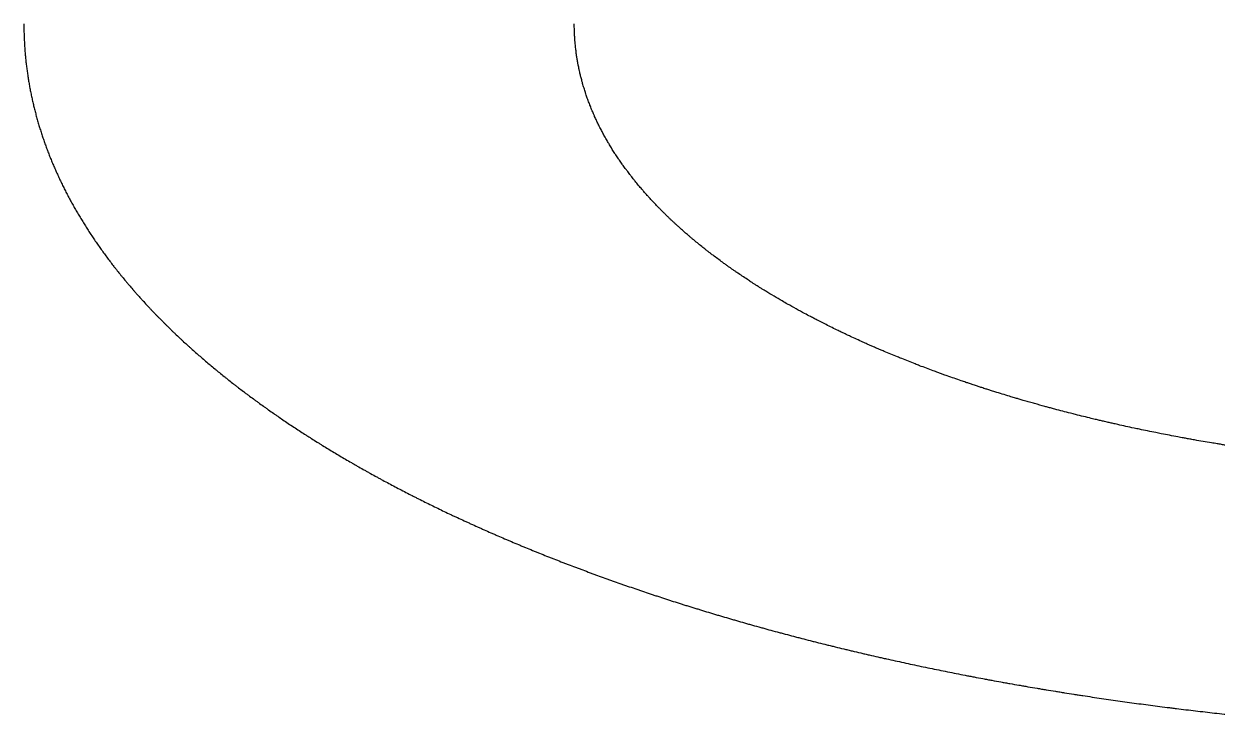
# Model space of a CAD drawing. Header units: millimetres. Extents: x 89860 to 502050, y -351975 to 882300.
# Drawn here: x 221344.095 to 221348.807, y 872217.905 to 872220.634 of the extents above; entities that cross this region are included whole.
import ezdxf

# ---------------------------------------------------------------- set-up
doc = ezdxf.new("R2010")
doc.units = ezdxf.units.MM
doc.header["$LTSCALE"] = 150
doc.layers.add('-----20 General Symbol', color=3, linetype='Continuous')
doc.layers.add('-----29 Cable Schedule', color=1, linetype='Continuous')

# ---------------------------------------------------------------- blocks, each defined once
blk = doc.blocks.new('A$C93139d4c')
at = {"layer": '-----20 General Symbol'}
for points, knots in [([(-30955.9046, -18779.366), (-30955.9046, -18779.3724), (-30955.9045, -18779.3787), (-30955.9043, -18779.3883), (-30955.9043, -18779.3914), (-30955.9042, -18779.3978), (-30955.9042, -18779.401), (-30955.9041, -18779.4041)], [0, 0, 0, 0, 0.5, 0.5, 0.75, 0.75, 1, 1, 1, 1]), ([(-30953.731, -18779.3901), (-30953.731, -18779.3882), (-30953.731, -18779.3862), (-30953.7311, -18779.3813), (-30953.7312, -18779.3783), (-30953.7312, -18779.3725), (-30953.7313, -18779.3695), (-30953.7313, -18779.3666)], [0, 0, 0, 0, 0.25, 0.25, 0.625, 0.625, 1, 1, 1, 1]), ([(-30953.73, -18779.4134), (-30953.7301, -18779.4115), (-30953.7302, -18779.4095), (-30953.7304, -18779.4047), (-30953.7305, -18779.4018), (-30953.7307, -18779.3959), (-30953.7309, -18779.393), (-30953.731, -18779.3901)], [0, 0, 0, 0, 0.25, 0.25, 0.625, 0.625, 1, 1, 1, 1]), ([(-30955.9041, -18779.4041), (-30955.9039, -18779.4104), (-30955.9036, -18779.4167), (-30955.9032, -18779.4262), (-30955.9031, -18779.4293), (-30955.9028, -18779.4356), (-30955.9027, -18779.4388), (-30955.9025, -18779.4419)], [0, 0, 0, 0, 0.5, 0.5, 0.75, 0.75, 1, 1, 1, 1]), ([(-30955.9025, -18779.4419), (-30955.9021, -18779.4483), (-30955.9017, -18779.4546), (-30955.901, -18779.4641), (-30955.9008, -18779.4673), (-30955.9004, -18779.4736), (-30955.9002, -18779.4768), (-30955.8999, -18779.48)], [0, 0, 0, 0, 0.5, 0.5, 0.75, 0.75, 1, 1, 1, 1]), ([(-30953.7284, -18779.4369), (-30953.7286, -18779.435), (-30953.7287, -18779.433), (-30953.729, -18779.4281), (-30953.7292, -18779.4252), (-30953.7296, -18779.4193), (-30953.7298, -18779.4163), (-30953.73, -18779.4134)], [0, 0, 0, 0, 0.25, 0.25, 0.625, 0.625, 1, 1, 1, 1]), ([(-30953.7262, -18779.4602), (-30953.7264, -18779.4582), (-30953.7266, -18779.4563), (-30953.727, -18779.4514), (-30953.7273, -18779.4485), (-30953.7279, -18779.4427), (-30953.7282, -18779.4398), (-30953.7284, -18779.4369)], [0, 0, 0, 0, 0.25, 0.25, 0.625, 0.625, 1, 1, 1, 1]), ([(-30955.8999, -18779.48), (-30955.8993, -18779.4862), (-30955.8987, -18779.4924), (-30955.8978, -18779.5018), (-30955.8975, -18779.5049), (-30955.8969, -18779.5112), (-30955.8966, -18779.5143), (-30955.8963, -18779.5174)], [0, 0, 0, 0, 0.5, 0.5, 0.75, 0.75, 1, 1, 1, 1]), ([(-30953.7233, -18779.4834), (-30953.7235, -18779.4815), (-30953.7238, -18779.4795), (-30953.7244, -18779.4747), (-30953.7247, -18779.4718), (-30953.7255, -18779.466), (-30953.7258, -18779.4631), (-30953.7262, -18779.4602)], [0, 0, 0, 0, 0.25, 0.25, 0.625, 0.625, 1, 1, 1, 1]), ([(-30953.7198, -18779.5063), (-30953.7201, -18779.5044), (-30953.7204, -18779.5025), (-30953.7211, -18779.4977), (-30953.7215, -18779.4949), (-30953.7224, -18779.4891), (-30953.7229, -18779.4863), (-30953.7233, -18779.4834)], [0, 0, 0, 0, 0.25, 0.25, 0.625, 0.625, 1, 1, 1, 1]), ([(-30955.8963, -18779.5174), (-30955.8955, -18779.5236), (-30955.8948, -18779.5299), (-30955.8936, -18779.5392), (-30955.8932, -18779.5423), (-30955.8924, -18779.5486), (-30955.892, -18779.5517), (-30955.8916, -18779.5548)], [0, 0, 0, 0, 0.5, 0.5, 0.75, 0.75, 1, 1, 1, 1]), ([(-30953.7157, -18779.5293), (-30953.716, -18779.5274), (-30953.7163, -18779.5254), (-30953.7172, -18779.5207), (-30953.7177, -18779.5178), (-30953.7188, -18779.5121), (-30953.7193, -18779.5092), (-30953.7198, -18779.5063)], [0, 0, 0, 0, 0.25, 0.25, 0.625, 0.625, 1, 1, 1, 1]), ([(-30953.7109, -18779.5522), (-30953.7113, -18779.5503), (-30953.7117, -18779.5484), (-30953.7127, -18779.5436), (-30953.7133, -18779.5407), (-30953.7145, -18779.535), (-30953.7151, -18779.5321), (-30953.7157, -18779.5293)], [0, 0, 0, 0, 0.25, 0.25, 0.625, 0.625, 1, 1, 1, 1]), ([(-30955.8916, -18779.5548), (-30955.8907, -18779.561), (-30955.8897, -18779.5673), (-30955.8883, -18779.5766), (-30955.8879, -18779.5797), (-30955.8869, -18779.5859), (-30955.8864, -18779.5891), (-30955.886, -18779.5922)], [0, 0, 0, 0, 0.5, 0.5, 0.75, 0.75, 1, 1, 1, 1]), ([(-30953.7055, -18779.5751), (-30953.7059, -18779.5732), (-30953.7064, -18779.5713), (-30953.7075, -18779.5665), (-30953.7082, -18779.5636), (-30953.7095, -18779.5579), (-30953.7102, -18779.555), (-30953.7109, -18779.5522)], [0, 0, 0, 0, 0.25, 0.25, 0.625, 0.625, 1, 1, 1, 1]), ([(-30953.6995, -18779.5977), (-30953.7, -18779.5958), (-30953.7005, -18779.5939), (-30953.7018, -18779.5892), (-30953.7025, -18779.5864), (-30953.704, -18779.5807), (-30953.7047, -18779.5779), (-30953.7055, -18779.5751)], [0, 0, 0, 0, 0.25, 0.25, 0.625, 0.625, 1, 1, 1, 1]), ([(-30955.886, -18779.5922), (-30955.8848, -18779.5984), (-30955.8837, -18779.6045), (-30955.882, -18779.6138), (-30955.8815, -18779.6169), (-30955.8804, -18779.6231), (-30955.8798, -18779.6261), (-30955.8792, -18779.6292)], [0, 0, 0, 0, 0.5, 0.5, 0.75, 0.75, 1, 1, 1, 1]), ([(-30955.8792, -18779.6292), (-30955.878, -18779.6354), (-30955.8767, -18779.6416), (-30955.8747, -18779.6508), (-30955.8741, -18779.6539), (-30955.8728, -18779.6601), (-30955.8722, -18779.6632), (-30955.8715, -18779.6662)], [0, 0, 0, 0, 0.5, 0.5, 0.75, 0.75, 1, 1, 1, 1]), ([(-30953.6929, -18779.6203), (-30953.6935, -18779.6184), (-30953.694, -18779.6165), (-30953.6954, -18779.6118), (-30953.6962, -18779.609), (-30953.6979, -18779.6033), (-30953.6987, -18779.6005), (-30953.6995, -18779.5977)], [0, 0, 0, 0, 0.25, 0.25, 0.625, 0.625, 1, 1, 1, 1]), ([(-30953.6857, -18779.6429), (-30953.6863, -18779.641), (-30953.6869, -18779.6391), (-30953.6884, -18779.6344), (-30953.6893, -18779.6316), (-30953.6911, -18779.6259), (-30953.692, -18779.6231), (-30953.6929, -18779.6203)], [0, 0, 0, 0, 0.25, 0.25, 0.625, 0.625, 1, 1, 1, 1]), ([(-30955.8715, -18779.6662), (-30955.8701, -18779.6724), (-30955.8687, -18779.6785), (-30955.8665, -18779.6877), (-30955.8658, -18779.6907), (-30955.8643, -18779.6968), (-30955.8636, -18779.6999), (-30955.8629, -18779.7029)], [0, 0, 0, 0, 0.5, 0.5, 0.75, 0.75, 1, 1, 1, 1]), ([(-30953.6779, -18779.6652), (-30953.6785, -18779.6633), (-30953.6792, -18779.6615), (-30953.6808, -18779.6568), (-30953.6818, -18779.654), (-30953.6838, -18779.6485), (-30953.6847, -18779.6457), (-30953.6857, -18779.6429)], [0, 0, 0, 0, 0.25, 0.25, 0.625, 0.625, 1, 1, 1, 1]), ([(-30953.6695, -18779.6875), (-30953.6702, -18779.6856), (-30953.6709, -18779.6838), (-30953.6726, -18779.6791), (-30953.6737, -18779.6763), (-30953.6758, -18779.6708), (-30953.6768, -18779.668), (-30953.6779, -18779.6652)], [0, 0, 0, 0, 0.25, 0.25, 0.625, 0.625, 1, 1, 1, 1]), ([(-30955.8629, -18779.7029), (-30955.8613, -18779.7091), (-30955.8596, -18779.7152), (-30955.8572, -18779.7243), (-30955.8564, -18779.7274), (-30955.8548, -18779.7335), (-30955.854, -18779.7366), (-30955.8532, -18779.7396)], [0, 0, 0, 0, 0.5, 0.5, 0.75, 0.75, 1, 1, 1, 1]), ([(-30953.6605, -18779.7095), (-30953.6612, -18779.7077), (-30953.662, -18779.7058), (-30953.6639, -18779.7012), (-30953.665, -18779.6985), (-30953.6672, -18779.693), (-30953.6684, -18779.6902), (-30953.6695, -18779.6875)], [0, 0, 0, 0, 0.25, 0.25, 0.625, 0.625, 1, 1, 1, 1]), ([(-30953.6509, -18779.7318), (-30953.6517, -18779.7299), (-30953.6525, -18779.728), (-30953.6545, -18779.7234), (-30953.6557, -18779.7206), (-30953.6581, -18779.7151), (-30953.6593, -18779.7123), (-30953.6605, -18779.7095)], [0, 0, 0, 0, 0.25, 0.25, 0.625, 0.625, 1, 1, 1, 1]), ([(-30953.6407, -18779.7537), (-30953.6415, -18779.7519), (-30953.6424, -18779.7501), (-30953.6445, -18779.7455), (-30953.6458, -18779.7427), (-30953.6483, -18779.7373), (-30953.6496, -18779.7345), (-30953.6509, -18779.7318)], [0, 0, 0, 0, 0.25, 0.25, 0.625, 0.625, 1, 1, 1, 1]), ([(-30955.8532, -18779.7396), (-30955.8514, -18779.7457), (-30955.8496, -18779.7517), (-30955.8469, -18779.7608), (-30955.8461, -18779.7639), (-30955.8443, -18779.7699), (-30955.8434, -18779.7729), (-30955.8425, -18779.776)], [0, 0, 0, 0, 0.5, 0.5, 0.75, 0.75, 1, 1, 1, 1]), ([(-30955.8425, -18779.776), (-30955.8406, -18779.782), (-30955.8386, -18779.7881), (-30955.8357, -18779.7972), (-30955.8347, -18779.8002), (-30955.8328, -18779.8062), (-30955.8318, -18779.8093), (-30955.8308, -18779.8123)], [0, 0, 0, 0, 0.5, 0.5, 0.75, 0.75, 1, 1, 1, 1]), ([(-30953.6299, -18779.7754), (-30953.6308, -18779.7736), (-30953.6317, -18779.7718), (-30953.634, -18779.7673), (-30953.6353, -18779.7646), (-30953.638, -18779.7592), (-30953.6393, -18779.7565), (-30953.6407, -18779.7537)], [0, 0, 0, 0, 0.25, 0.25, 0.625, 0.625, 1, 1, 1, 1]), ([(-30953.6186, -18779.7971), (-30953.6196, -18779.7953), (-30953.6205, -18779.7935), (-30953.6229, -18779.789), (-30953.6243, -18779.7863), (-30953.6271, -18779.7809), (-30953.6285, -18779.7782), (-30953.6299, -18779.7754)], [0, 0, 0, 0, 0.25, 0.25, 0.625, 0.625, 1, 1, 1, 1]), ([(-30955.8308, -18779.8123), (-30955.8287, -18779.8183), (-30955.8266, -18779.8243), (-30955.8234, -18779.8333), (-30955.8224, -18779.8363), (-30955.8203, -18779.8423), (-30955.8192, -18779.8453), (-30955.8182, -18779.8483)], [0, 0, 0, 0, 0.5, 0.5, 0.75, 0.75, 1, 1, 1, 1]), ([(-30953.6067, -18779.8188), (-30953.6077, -18779.817), (-30953.6087, -18779.8152), (-30953.6112, -18779.8107), (-30953.6126, -18779.808), (-30953.6156, -18779.8026), (-30953.6171, -18779.7998), (-30953.6186, -18779.7971)], [0, 0, 0, 0, 0.25, 0.25, 0.625, 0.625, 1, 1, 1, 1]), ([(-30953.5942, -18779.8402), (-30953.5953, -18779.8384), (-30953.5963, -18779.8366), (-30953.5989, -18779.8322), (-30953.6005, -18779.8295), (-30953.6036, -18779.8242), (-30953.6051, -18779.8215), (-30953.6067, -18779.8188)], [0, 0, 0, 0, 0.25, 0.25, 0.625, 0.625, 1, 1, 1, 1]), ([(-30955.8182, -18779.8483), (-30955.8159, -18779.8543), (-30955.8137, -18779.8603), (-30955.8103, -18779.8693), (-30955.8091, -18779.8723), (-30955.8069, -18779.8783), (-30955.8057, -18779.8813), (-30955.8046, -18779.8843)], [0, 0, 0, 0, 0.5, 0.5, 0.75, 0.75, 1, 1, 1, 1]), ([(-30953.5812, -18779.8616), (-30953.5822, -18779.8598), (-30953.5833, -18779.858), (-30953.5861, -18779.8536), (-30953.5877, -18779.8509), (-30953.591, -18779.8456), (-30953.5926, -18779.8429), (-30953.5942, -18779.8402)], [0, 0, 0, 0, 0.25, 0.25, 0.625, 0.625, 1, 1, 1, 1]), ([(-30953.5676, -18779.883), (-30953.5687, -18779.8812), (-30953.5698, -18779.8794), (-30953.5727, -18779.875), (-30953.5744, -18779.8723), (-30953.5778, -18779.8669), (-30953.5795, -18779.8643), (-30953.5812, -18779.8616)], [0, 0, 0, 0, 0.25, 0.25, 0.625, 0.625, 1, 1, 1, 1]), ([(-30955.8046, -18779.8843), (-30955.8022, -18779.8902), (-30955.7997, -18779.8962), (-30955.7961, -18779.9051), (-30955.7949, -18779.9081), (-30955.7924, -18779.914), (-30955.7912, -18779.917), (-30955.79, -18779.9199)], [0, 0, 0, 0, 0.5, 0.5, 0.75, 0.75, 1, 1, 1, 1]), ([(-30955.79, -18779.9199), (-30955.7874, -18779.9258), (-30955.7848, -18779.9317), (-30955.781, -18779.9406), (-30955.7797, -18779.9435), (-30955.7771, -18779.9494), (-30955.7758, -18779.9524), (-30955.7745, -18779.9553)], [0, 0, 0, 0, 0.5, 0.5, 0.75, 0.75, 1, 1, 1, 1]), ([(-30953.5534, -18779.9041), (-30953.5546, -18779.9023), (-30953.5557, -18779.9006), (-30953.5587, -18779.8962), (-30953.5605, -18779.8935), (-30953.564, -18779.8882), (-30953.5658, -18779.8856), (-30953.5676, -18779.883)], [0, 0, 0, 0, 0.25, 0.25, 0.625, 0.625, 1, 1, 1, 1]), ([(-30953.5387, -18779.9249), (-30953.5399, -18779.9232), (-30953.5411, -18779.9214), (-30953.5442, -18779.9171), (-30953.546, -18779.9145), (-30953.5497, -18779.9093), (-30953.5515, -18779.9067), (-30953.5534, -18779.9041)], [0, 0, 0, 0, 0.25, 0.25, 0.625, 0.625, 1, 1, 1, 1]), ([(-30955.7745, -18779.9553), (-30955.7718, -18779.9612), (-30955.769, -18779.9671), (-30955.7649, -18779.9759), (-30955.7635, -18779.9789), (-30955.7608, -18779.9848), (-30955.7594, -18779.9877), (-30955.758, -18779.9907)], [0, 0, 0, 0, 0.5, 0.5, 0.75, 0.75, 1, 1, 1, 1]), ([(-30953.5234, -18779.9457), (-30953.5247, -18779.944), (-30953.5259, -18779.9422), (-30953.5291, -18779.9379), (-30953.531, -18779.9353), (-30953.5348, -18779.9301), (-30953.5368, -18779.9275), (-30953.5387, -18779.9249)], [0, 0, 0, 0, 0.25, 0.25, 0.625, 0.625, 1, 1, 1, 1]), ([(-30953.5076, -18779.9665), (-30953.5089, -18779.9648), (-30953.5102, -18779.963), (-30953.5135, -18779.9587), (-30953.5155, -18779.9561), (-30953.5194, -18779.9509), (-30953.5214, -18779.9483), (-30953.5234, -18779.9457)], [0, 0, 0, 0, 0.25, 0.25, 0.625, 0.625, 1, 1, 1, 1]), ([(-30953.4912, -18779.9873), (-30953.4926, -18779.9855), (-30953.494, -18779.9838), (-30953.4974, -18779.9795), (-30953.4994, -18779.9769), (-30953.5035, -18779.9717), (-30953.5056, -18779.9691), (-30953.5076, -18779.9665)], [0, 0, 0, 0, 0.25, 0.25, 0.625, 0.625, 1, 1, 1, 1]), ([(-30955.758, -18779.9907), (-30955.7551, -18779.9965), (-30955.7522, -18780.0023), (-30955.7479, -18780.0111), (-30955.7465, -18780.014), (-30955.7436, -18780.0199), (-30955.7421, -18780.0228), (-30955.7407, -18780.0257)], [0, 0, 0, 0, 0.5, 0.5, 0.75, 0.75, 1, 1, 1, 1]), ([(-30953.4743, -18780.0078), (-30953.4757, -18780.0061), (-30953.4771, -18780.0044), (-30953.4807, -18780.0001), (-30953.4828, -18779.9975), (-30953.487, -18779.9924), (-30953.4891, -18779.9898), (-30953.4912, -18779.9873)], [0, 0, 0, 0, 0.25, 0.25, 0.625, 0.625, 1, 1, 1, 1]), ([(-30953.4569, -18780.028), (-30953.4584, -18780.0263), (-30953.4598, -18780.0246), (-30953.4634, -18780.0204), (-30953.4656, -18780.0179), (-30953.47, -18780.0128), (-30953.4722, -18780.0103), (-30953.4743, -18780.0078)], [0, 0, 0, 0, 0.25, 0.25, 0.625, 0.625, 1, 1, 1, 1]), ([(-30955.7407, -18780.0257), (-30955.7376, -18780.0315), (-30955.7345, -18780.0374), (-30955.7299, -18780.0461), (-30955.7284, -18780.049), (-30955.7253, -18780.0549), (-30955.7238, -18780.0578), (-30955.7223, -18780.0607)], [0, 0, 0, 0, 0.5, 0.5, 0.75, 0.75, 1, 1, 1, 1]), ([(-30955.7223, -18780.0607), (-30955.7191, -18780.0665), (-30955.7159, -18780.0723), (-30955.7111, -18780.0809), (-30955.7095, -18780.0838), (-30955.7062, -18780.0896), (-30955.7046, -18780.0925), (-30955.703, -18780.0954)], [0, 0, 0, 0, 0.5, 0.5, 0.75, 0.75, 1, 1, 1, 1]), ([(-30953.439, -18780.0482), (-30953.4405, -18780.0466), (-30953.442, -18780.0449), (-30953.4457, -18780.0407), (-30953.4479, -18780.0381), (-30953.4524, -18780.0331), (-30953.4547, -18780.0305), (-30953.4569, -18780.028)], [0, 0, 0, 0, 0.25, 0.25, 0.625, 0.625, 1, 1, 1, 1]), ([(-30953.4205, -18780.0682), (-30953.422, -18780.0665), (-30953.4235, -18780.0649), (-30953.4274, -18780.0607), (-30953.4297, -18780.0582), (-30953.4343, -18780.0532), (-30953.4367, -18780.0507), (-30953.439, -18780.0482)], [0, 0, 0, 0, 0.25, 0.25, 0.625, 0.625, 1, 1, 1, 1]), ([(-30955.703, -18780.0954), (-30955.6997, -18780.1011), (-30955.6963, -18780.1068), (-30955.6913, -18780.1154), (-30955.6896, -18780.1183), (-30955.6862, -18780.124), (-30955.6845, -18780.1269), (-30955.6828, -18780.1298)], [0, 0, 0, 0, 0.5, 0.5, 0.75, 0.75, 1, 1, 1, 1]), ([(-30953.4015, -18780.0881), (-30953.403, -18780.0865), (-30953.4046, -18780.0848), (-30953.4086, -18780.0807), (-30953.411, -18780.0782), (-30953.4157, -18780.0732), (-30953.4181, -18780.0707), (-30953.4205, -18780.0682)], [0, 0, 0, 0, 0.25, 0.25, 0.625, 0.625, 1, 1, 1, 1]), ([(-30953.3819, -18780.1081), (-30953.3836, -18780.1064), (-30953.3852, -18780.1047), (-30953.3893, -18780.1006), (-30953.3917, -18780.0981), (-30953.3966, -18780.0931), (-30953.399, -18780.0906), (-30953.4015, -18780.0881)], [0, 0, 0, 0, 0.25, 0.25, 0.625, 0.625, 1, 1, 1, 1]), ([(-30953.3619, -18780.1277), (-30953.3636, -18780.1261), (-30953.3652, -18780.1244), (-30953.3694, -18780.1203), (-30953.3719, -18780.1179), (-30953.3769, -18780.113), (-30953.3794, -18780.1105), (-30953.3819, -18780.1081)], [0, 0, 0, 0, 0.25, 0.25, 0.625, 0.625, 1, 1, 1, 1]), ([(-30955.6828, -18780.1298), (-30955.6793, -18780.1355), (-30955.6758, -18780.1412), (-30955.6705, -18780.1498), (-30955.6688, -18780.1527), (-30955.6653, -18780.1584), (-30955.6635, -18780.1613), (-30955.6617, -18780.1641)], [0, 0, 0, 0, 0.5, 0.5, 0.75, 0.75, 1, 1, 1, 1]), ([(-30953.3414, -18780.1473), (-30953.3431, -18780.1457), (-30953.3448, -18780.1441), (-30953.3491, -18780.14), (-30953.3516, -18780.1375), (-30953.3568, -18780.1326), (-30953.3593, -18780.1302), (-30953.3619, -18780.1277)], [0, 0, 0, 0, 0.25, 0.25, 0.625, 0.625, 1, 1, 1, 1]), ([(-30953.3203, -18780.1667), (-30953.322, -18780.1651), (-30953.3238, -18780.1635), (-30953.3282, -18780.1595), (-30953.3308, -18780.157), (-30953.3361, -18780.1522), (-30953.3387, -18780.1498), (-30953.3414, -18780.1473)], [0, 0, 0, 0, 0.25, 0.25, 0.625, 0.625, 1, 1, 1, 1]), ([(-30955.6617, -18780.1641), (-30955.6581, -18780.1698), (-30955.6544, -18780.1755), (-30955.6489, -18780.184), (-30955.6471, -18780.1869), (-30955.6434, -18780.1925), (-30955.6416, -18780.1954), (-30955.6397, -18780.1982)], [0, 0, 0, 0, 0.5, 0.5, 0.75, 0.75, 1, 1, 1, 1]), ([(-30955.6397, -18780.1982), (-30955.6359, -18780.2038), (-30955.6321, -18780.2095), (-30955.6264, -18780.2179), (-30955.6244, -18780.2207), (-30955.6206, -18780.2263), (-30955.6187, -18780.2292), (-30955.6168, -18780.232)], [0, 0, 0, 0, 0.5, 0.5, 0.75, 0.75, 1, 1, 1, 1]), ([(-30953.2767, -18780.2049), (-30953.2804, -18780.2017), (-30953.284, -18780.1986), (-30953.2932, -18780.1906), (-30953.2987, -18780.1859), (-30953.3095, -18780.1763), (-30953.3149, -18780.1715), (-30953.3203, -18780.1667)], [0, 0, 0, 0, 0.249994, 0.249994, 0.624992, 0.624992, 1, 1, 1, 1]), ([(-30955.6168, -18780.232), (-30955.6128, -18780.2376), (-30955.6089, -18780.2432), (-30955.6029, -18780.2517), (-30955.6009, -18780.2545), (-30955.597, -18780.2601), (-30955.595, -18780.2629), (-30955.593, -18780.2657)], [0, 0, 0, 0, 0.5, 0.5, 0.75, 0.75, 1, 1, 1, 1]), ([(-30953.2541, -18780.224), (-30953.256, -18780.2224), (-30953.2579, -18780.2208), (-30953.2626, -18780.2168), (-30953.2654, -18780.2144), (-30953.271, -18780.2097), (-30953.2739, -18780.2073), (-30953.2767, -18780.2049)], [0, 0, 0, 0, 0.25, 0.25, 0.625, 0.625, 1, 1, 1, 1]), ([(-30953.2075, -18780.2613), (-30953.2114, -18780.2582), (-30953.2153, -18780.2551), (-30953.2251, -18780.2473), (-30953.2309, -18780.2427), (-30953.2425, -18780.2333), (-30953.2483, -18780.2287), (-30953.2541, -18780.224)], [0, 0, 0, 0, 0.249999, 0.249999, 0.624999, 0.624999, 1, 1, 1, 1]), ([(-30955.593, -18780.2657), (-30955.5889, -18780.2713), (-30955.5847, -18780.2769), (-30955.5786, -18780.2852), (-30955.5765, -18780.288), (-30955.5724, -18780.2936), (-30955.5703, -18780.2964), (-30955.5683, -18780.2991)], [0, 0, 0, 0, 0.5, 0.5, 0.75, 0.75, 1, 1, 1, 1]), ([(-30953.1836, -18780.2799), (-30953.1856, -18780.2783), (-30953.1876, -18780.2768), (-30953.1926, -18780.2729), (-30953.1956, -18780.2706), (-30953.2015, -18780.266), (-30953.2045, -18780.2636), (-30953.2075, -18780.2613)], [0, 0, 0, 0, 0.25, 0.25, 0.625, 0.625, 1, 1, 1, 1]), ([(-30953.1341, -18780.3164), (-30953.1383, -18780.3133), (-30953.1424, -18780.3103), (-30953.1528, -18780.3027), (-30953.159, -18780.2982), (-30953.1713, -18780.289), (-30953.1774, -18780.2844), (-30953.1836, -18780.2799)], [0, 0, 0, 0, 0.249994, 0.249994, 0.624993, 0.624993, 1, 1, 1, 1]), ([(-30955.5683, -18780.2991), (-30955.564, -18780.3047), (-30955.5597, -18780.3102), (-30955.5533, -18780.3185), (-30955.5512, -18780.3212), (-30955.547, -18780.3268), (-30955.5448, -18780.3295), (-30955.5427, -18780.3323)], [0, 0, 0, 0, 0.5, 0.5, 0.75, 0.75, 1, 1, 1, 1]), ([(-30955.5427, -18780.3323), (-30955.5383, -18780.3378), (-30955.5339, -18780.3432), (-30955.5272, -18780.3515), (-30955.525, -18780.3542), (-30955.5206, -18780.3597), (-30955.5184, -18780.3624), (-30955.5162, -18780.3651)], [0, 0, 0, 0, 0.5, 0.5, 0.75, 0.75, 1, 1, 1, 1]), ([(-30953.1086, -18780.3343), (-30953.1108, -18780.3328), (-30953.1129, -18780.3314), (-30953.1182, -18780.3276), (-30953.1214, -18780.3254), (-30953.1277, -18780.3209), (-30953.1309, -18780.3186), (-30953.1341, -18780.3164)], [0, 0, 0, 0, 0.25, 0.25, 0.625, 0.625, 1, 1, 1, 1]), ([(-30953.0828, -18780.3521), (-30953.0849, -18780.3506), (-30953.0871, -18780.3491), (-30953.0925, -18780.3454), (-30953.0957, -18780.3432), (-30953.1022, -18780.3388), (-30953.1054, -18780.3366), (-30953.1086, -18780.3343)], [0, 0, 0, 0, 0.25, 0.25, 0.625, 0.625, 1, 1, 1, 1]), ([(-30955.5162, -18780.3651), (-30955.5117, -18780.3706), (-30955.5071, -18780.3761), (-30955.5003, -18780.3843), (-30955.498, -18780.387), (-30955.4934, -18780.3925), (-30955.4912, -18780.3952), (-30955.4889, -18780.398)], [0, 0, 0, 0, 0.5, 0.5, 0.75, 0.75, 1, 1, 1, 1]), ([(-30953.0296, -18780.3875), (-30953.0341, -18780.3845), (-30953.0385, -18780.3816), (-30953.0497, -18780.3742), (-30953.0564, -18780.3698), (-30953.0696, -18780.3609), (-30953.0762, -18780.3565), (-30953.0828, -18780.3521)], [0, 0, 0, 0, 0.249994, 0.249994, 0.624993, 0.624993, 1, 1, 1, 1]), ([(-30953.0023, -18780.4049), (-30953.0046, -18780.4034), (-30953.0069, -18780.402), (-30953.0125, -18780.3984), (-30953.016, -18780.3962), (-30953.0228, -18780.3918), (-30953.0262, -18780.3896), (-30953.0296, -18780.3875)], [0, 0, 0, 0, 0.25, 0.25, 0.625, 0.625, 1, 1, 1, 1]), ([(-30955.4889, -18780.398), (-30955.4842, -18780.4034), (-30955.4795, -18780.4088), (-30955.4724, -18780.4169), (-30955.4701, -18780.4197), (-30955.4654, -18780.4251), (-30955.463, -18780.4278), (-30955.4607, -18780.4305)], [0, 0, 0, 0, 0.5, 0.5, 0.75, 0.75, 1, 1, 1, 1]), ([(-30955.4607, -18780.4305), (-30955.4559, -18780.4359), (-30955.451, -18780.4412), (-30955.4437, -18780.4493), (-30955.4413, -18780.452), (-30955.4365, -18780.4574), (-30955.434, -18780.46), (-30955.4316, -18780.4627)], [0, 0, 0, 0, 0.5, 0.5, 0.75, 0.75, 1, 1, 1, 1]), ([(-30952.9746, -18780.422), (-30952.9769, -18780.4206), (-30952.9792, -18780.4192), (-30952.985, -18780.4156), (-30952.9885, -18780.4135), (-30952.9954, -18780.4092), (-30952.9989, -18780.407), (-30953.0023, -18780.4049)], [0, 0, 0, 0, 0.25, 0.25, 0.625, 0.625, 1, 1, 1, 1]), ([(-30952.8888, -18780.4727), (-30952.896, -18780.4685), (-30952.9033, -18780.4643), (-30952.9213, -18780.4538), (-30952.9321, -18780.4475), (-30952.9534, -18780.4348), (-30952.964, -18780.4284), (-30952.9746, -18780.422)], [0, 0, 0, 0, 0.249987, 0.249987, 0.624981, 0.624981, 1, 1, 1, 1]), ([(-30955.4316, -18780.4627), (-30955.4266, -18780.4681), (-30955.4217, -18780.4735), (-30955.4142, -18780.4815), (-30955.4117, -18780.4842), (-30955.4067, -18780.4896), (-30955.4042, -18780.4923), (-30955.4017, -18780.4949)], [0, 0, 0, 0, 0.5, 0.5, 0.75, 0.75, 1, 1, 1, 1]), ([(-30952.7991, -18780.5217), (-30952.8066, -18780.5177), (-30952.8142, -18780.5136), (-30952.833, -18780.5035), (-30952.8443, -18780.4973), (-30952.8666, -18780.485), (-30952.8777, -18780.4789), (-30952.8888, -18780.4727)], [0, 0, 0, 0, 0.249989, 0.249989, 0.624984, 0.624984, 1, 1, 1, 1]), ([(-30955.4017, -18780.4949), (-30955.3966, -18780.5003), (-30955.3915, -18780.5056), (-30955.3838, -18780.5136), (-30955.3812, -18780.5162), (-30955.3761, -18780.5215), (-30955.3735, -18780.5242), (-30955.371, -18780.5269)], [0, 0, 0, 0, 0.5, 0.5, 0.75, 0.75, 1, 1, 1, 1]), ([(-30955.371, -18780.5269), (-30955.3657, -18780.5321), (-30955.3604, -18780.5374), (-30955.3525, -18780.5453), (-30955.3499, -18780.5479), (-30955.3447, -18780.5532), (-30955.342, -18780.5558), (-30955.3394, -18780.5585)], [0, 0, 0, 0, 0.5, 0.5, 0.75, 0.75, 1, 1, 1, 1]), ([(-30952.7371, -18780.5536), (-30952.7474, -18780.5483), (-30952.7577, -18780.543), (-30952.7732, -18780.535), (-30952.7784, -18780.5324), (-30952.7887, -18780.5271), (-30952.7939, -18780.5244), (-30952.7991, -18780.5217)], [0, 0, 0, 0, 0.5, 0.5, 0.75, 0.75, 1, 1, 1, 1]), ([(-30955.3394, -18780.5585), (-30955.334, -18780.5637), (-30955.3286, -18780.5689), (-30955.3205, -18780.5768), (-30955.3178, -18780.5794), (-30955.3124, -18780.5846), (-30955.3097, -18780.5872), (-30955.307, -18780.5898)], [0, 0, 0, 0, 0.5, 0.5, 0.75, 0.75, 1, 1, 1, 1]), ([(-30952.6735, -18780.5847), (-30952.6788, -18780.5821), (-30952.6842, -18780.5796), (-30952.6975, -18780.5731), (-30952.7055, -18780.5692), (-30952.7213, -18780.5614), (-30952.7292, -18780.5575), (-30952.7371, -18780.5536)], [0, 0, 0, 0, 0.249995, 0.249995, 0.624994, 0.624994, 1, 1, 1, 1]), ([(-30955.307, -18780.5898), (-30955.3014, -18780.595), (-30955.2959, -18780.6002), (-30955.2876, -18780.6079), (-30955.2848, -18780.6105), (-30955.2792, -18780.6157), (-30955.2765, -18780.6183), (-30955.2737, -18780.6209)], [0, 0, 0, 0, 0.5, 0.5, 0.75, 0.75, 1, 1, 1, 1]), ([(-30955.2737, -18780.6209), (-30955.268, -18780.626), (-30955.2623, -18780.6312), (-30955.2538, -18780.639), (-30955.251, -18780.6416), (-30955.2453, -18780.6467), (-30955.2425, -18780.6493), (-30955.2396, -18780.6519)], [0, 0, 0, 0, 0.5, 0.5, 0.75, 0.75, 1, 1, 1, 1]), ([(-30952.6411, -18780.6), (-30952.6438, -18780.5987), (-30952.6465, -18780.5975), (-30952.6533, -18780.5943), (-30952.6573, -18780.5924), (-30952.6654, -18780.5885), (-30952.6695, -18780.5866), (-30952.6735, -18780.5847)], [0, 0, 0, 0, 0.25, 0.25, 0.625, 0.625, 1, 1, 1, 1]), ([(-30952.5751, -18780.63), (-30952.5806, -18780.6275), (-30952.5862, -18780.625), (-30952.6, -18780.6188), (-30952.6082, -18780.6151), (-30952.6247, -18780.6075), (-30952.6329, -18780.6038), (-30952.6411, -18780.6)], [0, 0, 0, 0, 0.249996, 0.249996, 0.624994, 0.624994, 1, 1, 1, 1]), ([(-30955.2396, -18780.6519), (-30955.228, -18780.6621), (-30955.2165, -18780.6723), (-30955.1987, -18780.6875), (-30955.1928, -18780.6926), (-30955.1809, -18780.7027), (-30955.175, -18780.7078), (-30955.1691, -18780.7128)], [0, 0, 0, 0, 0.5, 0.5, 0.75, 0.75, 1, 1, 1, 1]), ([(-30952.5415, -18780.6448), (-30952.5443, -18780.6435), (-30952.5471, -18780.6423), (-30952.5541, -18780.6392), (-30952.5583, -18780.6374), (-30952.5667, -18780.6337), (-30952.5709, -18780.6319), (-30952.5751, -18780.63)], [0, 0, 0, 0, 0.25, 0.25, 0.625, 0.625, 1, 1, 1, 1]), ([(-30952.5075, -18780.6593), (-30952.5103, -18780.6581), (-30952.5132, -18780.6568), (-30952.5203, -18780.6538), (-30952.5245, -18780.652), (-30952.533, -18780.6484), (-30952.5373, -18780.6466), (-30952.5415, -18780.6448)], [0, 0, 0, 0, 0.25, 0.25, 0.625, 0.625, 1, 1, 1, 1]), ([(-30952.4384, -18780.6877), (-30952.4441, -18780.6853), (-30952.4499, -18780.683), (-30952.4644, -18780.6771), (-30952.4731, -18780.6735), (-30952.4903, -18780.6664), (-30952.4989, -18780.6628), (-30952.5075, -18780.6593)], [0, 0, 0, 0, 0.249996, 0.249996, 0.624995, 0.624995, 1, 1, 1, 1]), ([(-30955.1691, -18780.7128), (-30955.163, -18780.7179), (-30955.1569, -18780.7229), (-30955.1478, -18780.7304), (-30955.1447, -18780.7329), (-30955.1387, -18780.738), (-30955.1356, -18780.7405), (-30955.1326, -18780.743)], [0, 0, 0, 0, 0.5, 0.5, 0.75, 0.75, 1, 1, 1, 1]), ([(-30952.3678, -18780.7156), (-30952.3737, -18780.7133), (-30952.3796, -18780.711), (-30952.3943, -18780.7052), (-30952.4031, -18780.7017), (-30952.4208, -18780.6947), (-30952.4296, -18780.6912), (-30952.4384, -18780.6877)], [0, 0, 0, 0, 0.249998, 0.249998, 0.624997, 0.624997, 1, 1, 1, 1]), ([(-30952.2956, -18780.7425), (-30952.3016, -18780.7403), (-30952.3077, -18780.738), (-30952.3227, -18780.7324), (-30952.3317, -18780.7291), (-30952.3498, -18780.7223), (-30952.3588, -18780.719), (-30952.3678, -18780.7156)], [0, 0, 0, 0, 0.249999, 0.249999, 0.624998, 0.624998, 1, 1, 1, 1]), ([(-30955.1326, -18780.743), (-30955.1264, -18780.748), (-30955.1202, -18780.753), (-30955.1108, -18780.7604), (-30955.1077, -18780.7629), (-30955.1015, -18780.7679), (-30955.0984, -18780.7704), (-30955.0953, -18780.7729)], [0, 0, 0, 0, 0.5, 0.5, 0.75, 0.75, 1, 1, 1, 1]), ([(-30952.259, -18780.7557), (-30952.2621, -18780.7546), (-30952.2651, -18780.7535), (-30952.2727, -18780.7507), (-30952.2773, -18780.7491), (-30952.2865, -18780.7458), (-30952.291, -18780.7441), (-30952.2956, -18780.7425)], [0, 0, 0, 0, 0.25, 0.25, 0.625, 0.625, 1, 1, 1, 1]), ([(-30952.1847, -18780.7815), (-30952.1909, -18780.7793), (-30952.1971, -18780.7772), (-30952.2126, -18780.7718), (-30952.2219, -18780.7686), (-30952.2405, -18780.7621), (-30952.2497, -18780.7589), (-30952.259, -18780.7557)], [0, 0, 0, 0, 0.249999, 0.249999, 0.624998, 0.624998, 1, 1, 1, 1]), ([(-30955.0953, -18780.7729), (-30955.0889, -18780.7779), (-30955.0826, -18780.7828), (-30955.0731, -18780.7903), (-30955.0699, -18780.7928), (-30955.0636, -18780.7978), (-30955.0604, -18780.8002), (-30955.0572, -18780.8027)], [0, 0, 0, 0, 0.5, 0.5, 0.75, 0.75, 1, 1, 1, 1]), ([(-30955.0572, -18780.8027), (-30955.0507, -18780.8076), (-30955.0443, -18780.8125), (-30955.0345, -18780.8198), (-30955.0313, -18780.8223), (-30955.0248, -18780.8272), (-30955.0216, -18780.8296), (-30955.0183, -18780.832)], [0, 0, 0, 0, 0.5, 0.5, 0.75, 0.75, 1, 1, 1, 1]), ([(-30952.147, -18780.7941), (-30952.1502, -18780.7931), (-30952.1533, -18780.792), (-30952.1612, -18780.7894), (-30952.1659, -18780.7878), (-30952.1753, -18780.7846), (-30952.18, -18780.7831), (-30952.1847, -18780.7815)], [0, 0, 0, 0, 0.25, 0.25, 0.625, 0.625, 1, 1, 1, 1]), ([(-30952.109, -18780.8065), (-30952.1122, -18780.8055), (-30952.1153, -18780.8045), (-30952.1233, -18780.8019), (-30952.128, -18780.8003), (-30952.1375, -18780.7972), (-30952.1423, -18780.7957), (-30952.147, -18780.7941)], [0, 0, 0, 0, 0.25, 0.25, 0.625, 0.625, 1, 1, 1, 1]), ([(-30952.0706, -18780.8187), (-30952.0738, -18780.8176), (-30952.077, -18780.8166), (-30952.085, -18780.8141), (-30952.0898, -18780.8126), (-30952.0994, -18780.8096), (-30952.1042, -18780.808), (-30952.109, -18780.8065)], [0, 0, 0, 0, 0.25, 0.25, 0.625, 0.625, 1, 1, 1, 1]), ([(-30955.0183, -18780.832), (-30955.0117, -18780.8369), (-30955.0051, -18780.8417), (-30954.9952, -18780.849), (-30954.9919, -18780.8514), (-30954.9853, -18780.8562), (-30954.982, -18780.8587), (-30954.9787, -18780.8611)], [0, 0, 0, 0, 0.5, 0.5, 0.75, 0.75, 1, 1, 1, 1]), ([(-30954.9787, -18780.8611), (-30954.972, -18780.8659), (-30954.9653, -18780.8708), (-30954.9552, -18780.878), (-30954.9518, -18780.8804), (-30954.9451, -18780.8853), (-30954.9417, -18780.8877), (-30954.9383, -18780.8901)], [0, 0, 0, 0, 0.5, 0.5, 0.75, 0.75, 1, 1, 1, 1]), ([(-30951.9929, -18780.8424), (-30951.9994, -18780.8404), (-30952.0059, -18780.8385), (-30952.0221, -18780.8335), (-30952.0318, -18780.8306), (-30952.0512, -18780.8246), (-30952.0609, -18780.8216), (-30952.0706, -18780.8187)], [0, 0, 0, 0, 0.249998, 0.249998, 0.624998, 0.624998, 1, 1, 1, 1]), ([(-30951.9535, -18780.854), (-30951.9568, -18780.8531), (-30951.9601, -18780.8521), (-30951.9683, -18780.8497), (-30951.9732, -18780.8482), (-30951.9831, -18780.8453), (-30951.988, -18780.8439), (-30951.9929, -18780.8424)], [0, 0, 0, 0, 0.25, 0.25, 0.625, 0.625, 1, 1, 1, 1]), ([(-30951.8738, -18780.8765), (-30951.8871, -18780.8727), (-30951.9003, -18780.8689), (-30951.9202, -18780.8633), (-30951.9269, -18780.8615), (-30951.9402, -18780.8577), (-30951.9469, -18780.8559), (-30951.9535, -18780.854)], [0, 0, 0, 0, 0.5, 0.5, 0.75, 0.75, 1, 1, 1, 1]), ([(-30954.9383, -18780.8901), (-30954.9315, -18780.8949), (-30954.9246, -18780.8997), (-30954.9143, -18780.9069), (-30954.9109, -18780.9093), (-30954.9041, -18780.914), (-30954.9006, -18780.9164), (-30954.8972, -18780.9188)], [0, 0, 0, 0, 0.5, 0.5, 0.75, 0.75, 1, 1, 1, 1]), ([(-30951.8335, -18780.8873), (-30951.8369, -18780.8864), (-30951.8402, -18780.8855), (-30951.8486, -18780.8833), (-30951.8537, -18780.8819), (-30951.8638, -18780.8792), (-30951.8688, -18780.8778), (-30951.8738, -18780.8765)], [0, 0, 0, 0, 0.25, 0.25, 0.625, 0.625, 1, 1, 1, 1]), ([(-30951.7519, -18780.9085), (-30951.7587, -18780.9067), (-30951.7655, -18780.905), (-30951.7826, -18780.9006), (-30951.7928, -18780.8979), (-30951.8131, -18780.8926), (-30951.8233, -18780.89), (-30951.8335, -18780.8873)], [0, 0, 0, 0, 0.249999, 0.249999, 0.624998, 0.624998, 1, 1, 1, 1]), ([(-30951.6691, -18780.9286), (-30951.676, -18780.927), (-30951.6829, -18780.9253), (-30951.7002, -18780.9211), (-30951.7105, -18780.9186), (-30951.7312, -18780.9136), (-30951.7416, -18780.911), (-30951.7519, -18780.9085)], [0, 0, 0, 0, 0.249999, 0.249999, 0.624998, 0.624998, 1, 1, 1, 1]), ([(-30954.8972, -18780.9188), (-30954.8832, -18780.9283), (-30954.8694, -18780.9377), (-30954.8481, -18780.9518), (-30954.841, -18780.9565), (-30954.8268, -18780.9658), (-30954.8197, -18780.9705), (-30954.8126, -18780.9752)], [0, 0, 0, 0, 0.5, 0.5, 0.75, 0.75, 1, 1, 1, 1]), ([(-30951.6272, -18780.9385), (-30951.6307, -18780.9377), (-30951.6342, -18780.9368), (-30951.6429, -18780.9348), (-30951.6481, -18780.9336), (-30951.6586, -18780.9311), (-30951.6638, -18780.9299), (-30951.6691, -18780.9286)], [0, 0, 0, 0, 0.25, 0.25, 0.625, 0.625, 1, 1, 1, 1]), ([(-30951.5851, -18780.948), (-30951.5886, -18780.9472), (-30951.5921, -18780.9464), (-30951.6009, -18780.9444), (-30951.6061, -18780.9433), (-30951.6167, -18780.9409), (-30951.6219, -18780.9397), (-30951.6272, -18780.9385)], [0, 0, 0, 0, 0.25, 0.25, 0.625, 0.625, 1, 1, 1, 1]), ([(-30951.4999, -18780.9666), (-30951.507, -18780.9651), (-30951.5141, -18780.9636), (-30951.5319, -18780.9597), (-30951.5425, -18780.9574), (-30951.5638, -18780.9527), (-30951.5744, -18780.9504), (-30951.5851, -18780.948)], [0, 0, 0, 0, 0.249999, 0.249999, 0.624999, 0.624999, 1, 1, 1, 1]), ([(-30954.8126, -18780.9752), (-30954.8054, -18780.9799), (-30954.7981, -18780.9845), (-30954.7873, -18780.9915), (-30954.7837, -18780.9938), (-30954.7764, -18780.9984), (-30954.7728, -18781.0008), (-30954.7692, -18781.0031)], [0, 0, 0, 0, 0.5, 0.5, 0.75, 0.75, 1, 1, 1, 1]), ([(-30954.7692, -18781.0031), (-30954.7619, -18781.0077), (-30954.7545, -18781.0123), (-30954.7435, -18781.0192), (-30954.7398, -18781.0215), (-30954.7324, -18781.0261), (-30954.7288, -18781.0284), (-30954.7251, -18781.0307)], [0, 0, 0, 0, 0.5, 0.5, 0.75, 0.75, 1, 1, 1, 1]), ([(-30951.4136, -18780.9842), (-30951.4208, -18780.9828), (-30951.428, -18780.9813), (-30951.446, -18780.9777), (-30951.4567, -18780.9755), (-30951.4783, -18780.9711), (-30951.4891, -18780.9689), (-30951.4999, -18780.9666)], [0, 0, 0, 0, 0.25, 0.25, 0.624999, 0.624999, 1, 1, 1, 1]), ([(-30951.3262, -18781.0008), (-30951.3335, -18780.9995), (-30951.3408, -18780.9981), (-30951.359, -18780.9946), (-30951.3699, -18780.9926), (-30951.3917, -18780.9884), (-30951.4026, -18780.9863), (-30951.4136, -18780.9842)], [0, 0, 0, 0, 0.25, 0.25, 0.625, 0.625, 1, 1, 1, 1]), ([(-30951.2821, -18781.0089), (-30951.2857, -18781.0082), (-30951.2894, -18781.0075), (-30951.2986, -18781.0059), (-30951.3041, -18781.0049), (-30951.3152, -18781.0028), (-30951.3207, -18781.0018), (-30951.3262, -18781.0008)], [0, 0, 0, 0, 0.25, 0.25, 0.625, 0.625, 1, 1, 1, 1]), ([(-30954.7251, -18781.0307), (-30954.7101, -18781.0398), (-30954.6952, -18781.0489), (-30954.6725, -18781.0624), (-30954.665, -18781.0669), (-30954.6498, -18781.0759), (-30954.6422, -18781.0804), (-30954.6347, -18781.0849)], [0, 0, 0, 0, 0.5, 0.5, 0.75, 0.75, 1, 1, 1, 1]), ([(-30951.1931, -18781.0239), (-30951.2005, -18781.0227), (-30951.2079, -18781.0214), (-30951.2265, -18781.0183), (-30951.2376, -18781.0164), (-30951.2598, -18781.0126), (-30951.2709, -18781.0108), (-30951.2821, -18781.0089)], [0, 0, 0, 0, 0.25, 0.25, 0.624999, 0.624999, 1, 1, 1, 1]), ([(-30951.1482, -18781.0312), (-30951.1519, -18781.0306), (-30951.1557, -18781.03), (-30951.165, -18781.0285), (-30951.1706, -18781.0276), (-30951.1818, -18781.0258), (-30951.1874, -18781.0248), (-30951.1931, -18781.0239)], [0, 0, 0, 0, 0.25, 0.25, 0.625, 0.625, 1, 1, 1, 1]), ([(-30954.6347, -18781.0849), (-30954.6269, -18781.0893), (-30954.6192, -18781.0938), (-30954.6076, -18781.1005), (-30954.6038, -18781.1027), (-30954.596, -18781.1072), (-30954.5922, -18781.1094), (-30954.5883, -18781.1117)], [0, 0, 0, 0, 0.5, 0.5, 0.75, 0.75, 1, 1, 1, 1]), ([(-30954.5883, -18781.1117), (-30954.5805, -18781.1161), (-30954.5727, -18781.1205), (-30954.5609, -18781.1271), (-30954.557, -18781.1293), (-30954.5492, -18781.1338), (-30954.5453, -18781.136), (-30954.5414, -18781.1382)], [0, 0, 0, 0, 0.5, 0.5, 0.75, 0.75, 1, 1, 1, 1]), ([(-30954.5414, -18781.1382), (-30954.5334, -18781.1426), (-30954.5254, -18781.1469), (-30954.5135, -18781.1535), (-30954.5095, -18781.1557), (-30954.5016, -18781.16), (-30954.4976, -18781.1622), (-30954.4936, -18781.1644)], [0, 0, 0, 0, 0.5, 0.5, 0.75, 0.75, 1, 1, 1, 1]), ([(-30954.4936, -18781.1644), (-30954.4774, -18781.173), (-30954.4614, -18781.1817), (-30954.4369, -18781.1945), (-30954.4288, -18781.1988), (-30954.4124, -18781.2073), (-30954.4043, -18781.2116), (-30954.3961, -18781.2158)], [0, 0, 0, 0, 0.5, 0.5, 0.75, 0.75, 1, 1, 1, 1]), ([(-30954.3961, -18781.2158), (-30954.3878, -18781.2201), (-30954.3795, -18781.2243), (-30954.3671, -18781.2307), (-30954.3629, -18781.2328), (-30954.3546, -18781.237), (-30954.3505, -18781.2391), (-30954.3463, -18781.2413)], [0, 0, 0, 0, 0.5, 0.5, 0.75, 0.75, 1, 1, 1, 1]), ([(-30954.3463, -18781.2413), (-30954.3294, -18781.2496), (-30954.3127, -18781.258), (-30954.2872, -18781.2704), (-30954.2787, -18781.2745), (-30954.2617, -18781.2828), (-30954.2532, -18781.2869), (-30954.2447, -18781.2911)], [0, 0, 0, 0, 0.5, 0.5, 0.75, 0.75, 1, 1, 1, 1]), ([(-30954.2447, -18781.2911), (-30954.2361, -18781.2951), (-30954.2274, -18781.2992), (-30954.2145, -18781.3053), (-30954.2102, -18781.3073), (-30954.2016, -18781.3114), (-30954.1972, -18781.3134), (-30954.1929, -18781.3154)], [0, 0, 0, 0, 0.5, 0.5, 0.75, 0.75, 1, 1, 1, 1]), ([(-30954.1929, -18781.3154), (-30954.1842, -18781.3194), (-30954.1754, -18781.3235), (-30954.1623, -18781.3295), (-30954.158, -18781.3315), (-30954.1492, -18781.3355), (-30954.1448, -18781.3375), (-30954.1405, -18781.3395)], [0, 0, 0, 0, 0.5, 0.5, 0.75, 0.75, 1, 1, 1, 1]), ([(-30954.1405, -18781.3395), (-30954.1316, -18781.3435), (-30954.1228, -18781.3475), (-30954.1095, -18781.3534), (-30954.1051, -18781.3554), (-30954.0962, -18781.3594), (-30954.0918, -18781.3614), (-30954.0873, -18781.3634)], [0, 0, 0, 0, 0.5, 0.5, 0.75, 0.75, 1, 1, 1, 1]), ([(-30954.0873, -18781.3634), (-30954.0784, -18781.3673), (-30954.0694, -18781.3712), (-30954.056, -18781.3771), (-30954.0515, -18781.3791), (-30954.0425, -18781.383), (-30954.0381, -18781.385), (-30954.0336, -18781.3869)], [0, 0, 0, 0, 0.5, 0.5, 0.75, 0.75, 1, 1, 1, 1]), ([(-30954.0336, -18781.3869), (-30954.0245, -18781.3908), (-30954.0155, -18781.3947), (-30954.0019, -18781.4005), (-30953.9973, -18781.4025), (-30953.9883, -18781.4063), (-30953.9837, -18781.4083), (-30953.9792, -18781.4102)], [0, 0, 0, 0, 0.5, 0.5, 0.75, 0.75, 1, 1, 1, 1]), ([(-30953.9792, -18781.4102), (-30953.97, -18781.4141), (-30953.9609, -18781.4179), (-30953.9471, -18781.4237), (-30953.9425, -18781.4256), (-30953.9334, -18781.4294), (-30953.9288, -18781.4313), (-30953.9242, -18781.4333)], [0, 0, 0, 0, 0.5, 0.5, 0.75, 0.75, 1, 1, 1, 1]), ([(-30953.9242, -18781.4333), (-30953.9149, -18781.437), (-30953.9057, -18781.4408), (-30953.8917, -18781.4465), (-30953.8871, -18781.4484), (-30953.8778, -18781.4522), (-30953.8732, -18781.4541), (-30953.8685, -18781.456)], [0, 0, 0, 0, 0.5, 0.5, 0.75, 0.75, 1, 1, 1, 1]), ([(-30953.8685, -18781.456), (-30953.8592, -18781.4597), (-30953.8498, -18781.4634), (-30953.8357, -18781.469), (-30953.831, -18781.4709), (-30953.8216, -18781.4746), (-30953.8169, -18781.4764), (-30953.8122, -18781.4783)], [0, 0, 0, 0, 0.5, 0.5, 0.75, 0.75, 1, 1, 1, 1]), ([(-30953.8122, -18781.4783), (-30953.8028, -18781.4819), (-30953.7933, -18781.4856), (-30953.7791, -18781.4911), (-30953.7743, -18781.4929), (-30953.7649, -18781.4966), (-30953.7601, -18781.4984), (-30953.7554, -18781.5003)], [0, 0, 0, 0, 0.5, 0.5, 0.75, 0.75, 1, 1, 1, 1]), ([(-30953.7554, -18781.5003), (-30953.7458, -18781.5039), (-30953.7362, -18781.5075), (-30953.7218, -18781.5129), (-30953.717, -18781.5147), (-30953.7075, -18781.5184), (-30953.7027, -18781.5202), (-30953.6979, -18781.522)], [0, 0, 0, 0, 0.5, 0.5, 0.75, 0.75, 1, 1, 1, 1]), ([(-30953.6979, -18781.522), (-30953.6882, -18781.5256), (-30953.6785, -18781.5291), (-30953.664, -18781.5345), (-30953.6591, -18781.5363), (-30953.6495, -18781.5399), (-30953.6446, -18781.5417), (-30953.6398, -18781.5435)], [0, 0, 0, 0, 0.5, 0.5, 0.75, 0.75, 1, 1, 1, 1]), ([(-30953.6398, -18781.5435), (-30953.63, -18781.547), (-30953.6202, -18781.5505), (-30953.6055, -18781.5558), (-30953.6007, -18781.5576), (-30953.5909, -18781.5611), (-30953.586, -18781.5629), (-30953.5811, -18781.5647)], [0, 0, 0, 0, 0.5, 0.5, 0.75, 0.75, 1, 1, 1, 1]), ([(-30953.5811, -18781.5647), (-30953.5712, -18781.5681), (-30953.5614, -18781.5716), (-30953.5465, -18781.5767), (-30953.5416, -18781.5784), (-30953.5317, -18781.5819), (-30953.5268, -18781.5836), (-30953.5219, -18781.5853)], [0, 0, 0, 0, 0.5, 0.5, 0.75, 0.75, 1, 1, 1, 1]), ([(-30953.5219, -18781.5853), (-30953.5119, -18781.5888), (-30953.5019, -18781.5922), (-30953.4869, -18781.5973), (-30953.4819, -18781.599), (-30953.472, -18781.6024), (-30953.467, -18781.6041), (-30953.462, -18781.6058)], [0, 0, 0, 0, 0.5, 0.5, 0.75, 0.75, 1, 1, 1, 1]), ([(-30953.462, -18781.6058), (-30953.4519, -18781.6091), (-30953.4419, -18781.6125), (-30953.4267, -18781.6175), (-30953.4217, -18781.6192), (-30953.4116, -18781.6226), (-30953.4066, -18781.6243), (-30953.4016, -18781.6259)], [0, 0, 0, 0, 0.5, 0.5, 0.75, 0.75, 1, 1, 1, 1]), ([(-30953.4016, -18781.6259), (-30953.3914, -18781.6293), (-30953.3812, -18781.6326), (-30953.366, -18781.6376), (-30953.3609, -18781.6392), (-30953.3507, -18781.6425), (-30953.3457, -18781.6442), (-30953.3406, -18781.6459)], [0, 0, 0, 0, 0.5, 0.5, 0.75, 0.75, 1, 1, 1, 1]), ([(-30953.3406, -18781.6459), (-30953.3303, -18781.6491), (-30953.32, -18781.6523), (-30953.3047, -18781.6572), (-30953.2995, -18781.6588), (-30953.2893, -18781.662), (-30953.2841, -18781.6637), (-30953.279, -18781.6653)], [0, 0, 0, 0, 0.5, 0.5, 0.75, 0.75, 1, 1, 1, 1]), ([(-30953.279, -18781.6653), (-30953.2687, -18781.6685), (-30953.2583, -18781.6717), (-30953.2428, -18781.6764), (-30953.2376, -18781.678), (-30953.2272, -18781.6812), (-30953.2221, -18781.6828), (-30953.2169, -18781.6844)], [0, 0, 0, 0, 0.5, 0.5, 0.75, 0.75, 1, 1, 1, 1]), ([(-30953.2169, -18781.6844), (-30953.2064, -18781.6876), (-30953.196, -18781.6907), (-30953.1803, -18781.6954), (-30953.1751, -18781.697), (-30953.1647, -18781.7002), (-30953.1595, -18781.7017), (-30953.1542, -18781.7033)], [0, 0, 0, 0, 0.5, 0.5, 0.75, 0.75, 1, 1, 1, 1]), ([(-30953.1542, -18781.7033), (-30953.1437, -18781.7064), (-30953.1332, -18781.7094), (-30953.1174, -18781.714), (-30953.1121, -18781.7156), (-30953.1016, -18781.7186), (-30953.0963, -18781.7202), (-30953.091, -18781.7217)], [0, 0, 0, 0, 0.5, 0.5, 0.75, 0.75, 1, 1, 1, 1]), ([(-30953.091, -18781.7217), (-30953.0804, -18781.7247), (-30953.0698, -18781.7277), (-30953.0538, -18781.7323), (-30953.0485, -18781.7338), (-30953.0379, -18781.7368), (-30953.0326, -18781.7383), (-30953.0273, -18781.7398)], [0, 0, 0, 0, 0.5, 0.5, 0.75, 0.75, 1, 1, 1, 1]), ([(-30953.0273, -18781.7398), (-30953.0166, -18781.7428), (-30953.0059, -18781.7458), (-30952.9898, -18781.7503), (-30952.9845, -18781.7517), (-30952.9738, -18781.7547), (-30952.9684, -18781.7562), (-30952.9631, -18781.7577)], [0, 0, 0, 0, 0.5, 0.5, 0.75, 0.75, 1, 1, 1, 1]), ([(-30952.9631, -18781.7577), (-30952.9522, -18781.7606), (-30952.9414, -18781.7635), (-30952.9252, -18781.7678), (-30952.9198, -18781.7693), (-30952.909, -18781.7722), (-30952.9036, -18781.7736), (-30952.8982, -18781.7751)], [0, 0, 0, 0, 0.5, 0.5, 0.75, 0.75, 1, 1, 1, 1]), ([(-30952.8982, -18781.7751), (-30952.8873, -18781.7779), (-30952.8764, -18781.7808), (-30952.8601, -18781.7851), (-30952.8547, -18781.7865), (-30952.8438, -18781.7893), (-30952.8384, -18781.7908), (-30952.8329, -18781.7922)], [0, 0, 0, 0, 0.5, 0.5, 0.75, 0.75, 1, 1, 1, 1]), ([(-30952.8329, -18781.7922), (-30952.8219, -18781.795), (-30952.811, -18781.7978), (-30952.7945, -18781.802), (-30952.789, -18781.8034), (-30952.7781, -18781.8062), (-30952.7726, -18781.8077), (-30952.7671, -18781.8091)], [0, 0, 0, 0, 0.5, 0.5, 0.75, 0.75, 1, 1, 1, 1]), ([(-30952.7671, -18781.8091), (-30952.7561, -18781.8118), (-30952.745, -18781.8145), (-30952.7284, -18781.8186), (-30952.7229, -18781.82), (-30952.7118, -18781.8227), (-30952.7063, -18781.8241), (-30952.7008, -18781.8254)], [0, 0, 0, 0, 0.5, 0.5, 0.75, 0.75, 1, 1, 1, 1]), ([(-30952.7008, -18781.8254), (-30952.6897, -18781.8281), (-30952.6785, -18781.8308), (-30952.6618, -18781.8348), (-30952.6562, -18781.8362), (-30952.6451, -18781.8389), (-30952.6395, -18781.8402), (-30952.634, -18781.8415)], [0, 0, 0, 0, 0.5, 0.5, 0.75, 0.75, 1, 1, 1, 1]), ([(-30952.634, -18781.8415), (-30952.6228, -18781.8442), (-30952.6115, -18781.8468), (-30952.5947, -18781.8508), (-30952.5891, -18781.8521), (-30952.5779, -18781.8548), (-30952.5723, -18781.8561), (-30952.5666, -18781.8574)], [0, 0, 0, 0, 0.5, 0.5, 0.75, 0.75, 1, 1, 1, 1]), ([(-30952.5666, -18781.8574), (-30952.5553, -18781.86), (-30952.544, -18781.8625), (-30952.5271, -18781.8664), (-30952.5215, -18781.8676), (-30952.5102, -18781.8702), (-30952.5045, -18781.8715), (-30952.4989, -18781.8728)], [0, 0, 0, 0, 0.5, 0.5, 0.75, 0.75, 1, 1, 1, 1]), ([(-30952.4989, -18781.8728), (-30952.476, -18781.8777), (-30952.4533, -18781.8827), (-30952.419, -18781.8901), (-30952.4076, -18781.8926), (-30952.3847, -18781.8976), (-30952.3733, -18781.9), (-30952.3619, -18781.9025)], [0, 0, 0, 0, 0.5, 0.5, 0.75, 0.75, 1, 1, 1, 1]), ([(-30952.3619, -18781.9025), (-30952.3387, -18781.9072), (-30952.3156, -18781.912), (-30952.2809, -18781.919), (-30952.2693, -18781.9213), (-30952.2461, -18781.926), (-30952.2345, -18781.9284), (-30952.223, -18781.9307)], [0, 0, 0, 0, 0.5, 0.5, 0.75, 0.75, 1, 1, 1, 1]), ([(-30952.223, -18781.9307), (-30952.2113, -18781.933), (-30952.1996, -18781.9353), (-30952.1821, -18781.9387), (-30952.1762, -18781.9398), (-30952.1645, -18781.9421), (-30952.1587, -18781.9432), (-30952.1529, -18781.9443)], [0, 0, 0, 0, 0.5, 0.5, 0.75, 0.75, 1, 1, 1, 1]), ([(-30952.1529, -18781.9443), (-30952.1411, -18781.9465), (-30952.1293, -18781.9487), (-30952.1117, -18781.952), (-30952.1058, -18781.9531), (-30952.0941, -18781.9553), (-30952.0882, -18781.9564), (-30952.0823, -18781.9575)], [0, 0, 0, 0, 0.5, 0.5, 0.75, 0.75, 1, 1, 1, 1]), ([(-30952.0823, -18781.9575), (-30952.0705, -18781.9596), (-30952.0586, -18781.9618), (-30952.0409, -18781.965), (-30952.035, -18781.9661), (-30952.0231, -18781.9682), (-30952.0172, -18781.9693), (-30952.0113, -18781.9704)], [0, 0, 0, 0, 0.5, 0.5, 0.75, 0.75, 1, 1, 1, 1]), ([(-30952.0113, -18781.9704), (-30951.9994, -18781.9724), (-30951.9875, -18781.9745), (-30951.9696, -18781.9776), (-30951.9637, -18781.9786), (-30951.9518, -18781.9807), (-30951.9458, -18781.9817), (-30951.9399, -18781.9827)], [0, 0, 0, 0, 0.5, 0.5, 0.75, 0.75, 1, 1, 1, 1]), ([(-30951.9399, -18781.9827), (-30951.9279, -18781.9848), (-30951.9159, -18781.9868), (-30951.8979, -18781.9898), (-30951.8919, -18781.9908), (-30951.88, -18781.9929), (-30951.874, -18781.9939), (-30951.868, -18781.9949)], [0, 0, 0, 0, 0.5, 0.5, 0.75, 0.75, 1, 1, 1, 1]), ([(-30951.868, -18781.9949), (-30951.8559, -18781.9968), (-30951.8439, -18781.9988), (-30951.8258, -18782.0017), (-30951.8198, -18782.0027), (-30951.8078, -18782.0046), (-30951.8017, -18782.0056), (-30951.7957, -18782.0065)], [0, 0, 0, 0, 0.5, 0.5, 0.75, 0.75, 1, 1, 1, 1]), ([(-30951.7957, -18782.0065), (-30951.7836, -18782.0084), (-30951.7715, -18782.0103), (-30951.7533, -18782.0132), (-30951.7472, -18782.0141), (-30951.7351, -18782.016), (-30951.7291, -18782.017), (-30951.723, -18782.0179)], [0, 0, 0, 0, 0.5, 0.5, 0.75, 0.75, 1, 1, 1, 1]), ([(-30951.723, -18782.0179), (-30951.6986, -18782.0216), (-30951.6743, -18782.0253), (-30951.6376, -18782.0306), (-30951.6254, -18782.0324), (-30951.6009, -18782.036), (-30951.5886, -18782.0377), (-30951.5764, -18782.0395)], [0, 0, 0, 0, 0.5, 0.5, 0.75, 0.75, 1, 1, 1, 1]), ([(-30951.5764, -18782.0395), (-30951.5517, -18782.0429), (-30951.5272, -18782.0464), (-30951.4901, -18782.0514), (-30951.4777, -18782.053), (-30951.4529, -18782.0563), (-30951.4406, -18782.058), (-30951.4282, -18782.0596)], [0, 0, 0, 0, 0.5, 0.5, 0.75, 0.75, 1, 1, 1, 1]), ([(-30951.4282, -18782.0596), (-30951.4158, -18782.0612), (-30951.4033, -18782.0628), (-30951.3847, -18782.0651), (-30951.3785, -18782.0659), (-30951.366, -18782.0675), (-30951.3598, -18782.0683), (-30951.3536, -18782.0691)], [0, 0, 0, 0, 0.5, 0.5, 0.75, 0.75, 1, 1, 1, 1]), ([(-30951.3536, -18782.0691), (-30951.3285, -18782.0721), (-30951.3036, -18782.0751), (-30951.2659, -18782.0795), (-30951.2533, -18782.0809), (-30951.2282, -18782.0838), (-30951.2157, -18782.0853), (-30951.2031, -18782.0867)], [0, 0, 0, 0, 0.5, 0.5, 0.75, 0.75, 1, 1, 1, 1]), ([(-30951.2031, -18782.0867), (-30951.1905, -18782.0881), (-30951.1779, -18782.0895), (-30951.1589, -18782.0915), (-30951.1526, -18782.0922), (-30951.1399, -18782.0936), (-30951.1336, -18782.0943), (-30951.1273, -18782.095)], [0, 0, 0, 0, 0.5, 0.5, 0.75, 0.75, 1, 1, 1, 1])]:
    blk.add_open_spline(points, degree=3, knots=knots, dxfattribs=at)

msp = doc.modelspace()

# ---------------------------------------------------------------- block references
at = {"layer": '-----29 Cable Schedule'}
msp.add_blockref('A$C93139d4c', (252300, 891000), dxfattribs=at)

doc.saveas('drawing.dxf')
